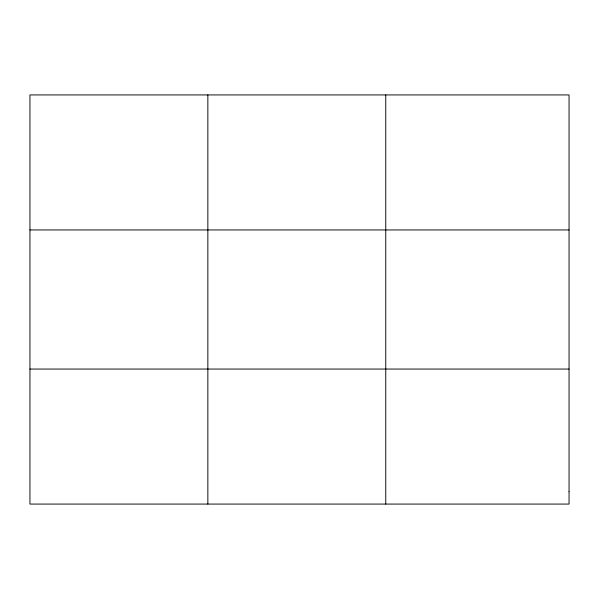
<?xml version="1.0" encoding="UTF-8"?>
<svg xmlns="http://www.w3.org/2000/svg" width="599" height="599" viewBox="0 0 599 599"><rect width="100%" height="100%" fill="white"/><g stroke="black" fill="none" stroke-linecap="round" stroke-linejoin="round"><path stroke-width="0.9" d="M207.853 94.927L207.853 504.073M385.756 94.927L385.756 504.073M29.95 229.949L569.05 229.949M29.95 369.051L569.05 369.051M569.05 491.794L569.05 504.073L29.95 504.073L29.95 94.927L569.05 94.927L569.05 491.794"/></g></svg>
